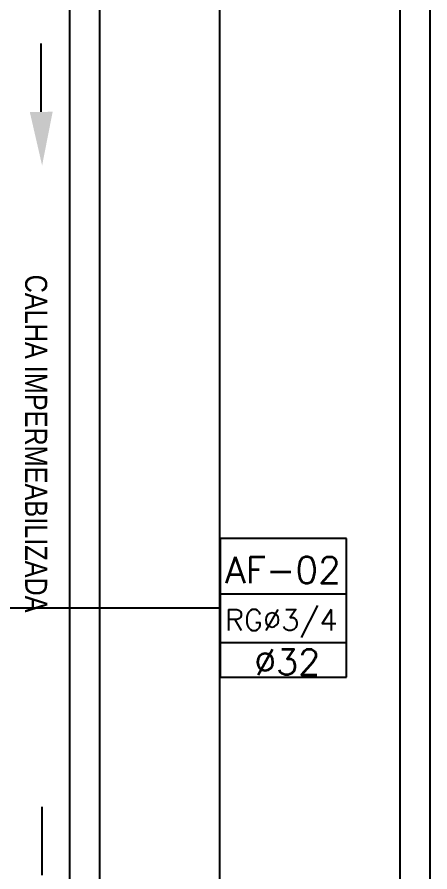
# Model space of a CAD drawing. Header units: millimetres. Extents: x -336 to -33, y -135 to 770.
# Drawn here: x -168.56 to -164.43, y 721.38 to 729.91 of the extents above; entities that cross this region are included whole.
import ezdxf
from ezdxf.enums import TextEntityAlignment as Align

# ---------------------------------------------------------------- set-up
doc = ezdxf.new("R2010")
doc.units = ezdxf.units.MM
doc.header["$LTSCALE"] = 50
doc.header["$MEASUREMENT"] = 0
for name, color, linetype in [('-HIDRO', 8, 'CONTINUOUS'), ('AF', 5, 'CONTINUOUS'), ('E-txt-g', 3, 'CONTINUOUS'), ('Prumadas_L', 1, 'CONTINUOUS'), ('Prumadas_Q', 3, 'CONTINUOUS'), ('Prumadas_T', 2, 'CONTINUOUS'), ('TUBULAÇÃO_ESGOTO', 5, 'CONTINUOUS')]:
    doc.layers.add(name, color=color, linetype=linetype)
doc.layers.add('E-Txt-W', color=7, linetype='CONTINUOUS', lineweight=20)
doc.styles.add('F2', font='swissc.ttf')
doc.styles.add('REG60', font='romans.shx', dxfattribs={"width": 0.8, "height": 0.15})
doc.styles.add('REG80', font='romans.shx', dxfattribs={"width": 0.8, "height": 0.2})
doc.styles.add('ROMANS', font='romans', dxfattribs={"height": 0.1})

# ---------------------------------------------------------------- blocks, each defined once
blk = doc.blocks.new('TXT-AMB75')
at = {"layer": 'E-txt-g', "style": 'REG80', "width": 0.8, "flags": 8}
blk.add_attdef('TXT', text='', height=0.2, dxfattribs=at).set_placement((0.0055, 0.2964), align=Align.CENTER)
at = {"layer": 'E-Txt-W', "style": 'REG60', "width": 0.8, "flags": 8}
blk.add_attdef('TXT', text='', height=0.15, dxfattribs=at).set_placement((0.0055, 0.0271), align=Align.CENTER)

msp = doc.modelspace()

# ---------------------------------------------------------------- linework, layer by layer
at = {"layer": '-HIDRO', "linetype": 'Continuous'}
for p, q in [((-164.4324, 753.5533), (-164.4324, 703.5533)), ((-164.7324, 753.2533), (-164.7324, 703.8533)), ((-166.5324, 748.4511), (-166.5324, 715.3333)), ((-167.7324, 733.4466), (-167.7324, 716.5333)), ((-168.0324, 733.1466), (-168.0324, 716.8333))]:
    msp.add_line(p, q, dxfattribs=at)
at = {"layer": 'AF'}
for p, q in [((-168.3138, 728.9653), (-168.3138, 729.6473)), ((-168.3031, 721.3439), (-168.3031, 722.0259))]:
    msp.add_line(p, q, dxfattribs=at)
at = {"layer": 'Prumadas_L'}
for p, q in [((-165.2667, 724.1477), (-166.5285, 724.1477)), ((-169.1161, 724.0136), (-166.5285, 724.0136)), ((-165.2667, 723.6637), (-166.5285, 723.6637))]:
    msp.add_line(p, q, dxfattribs=at)
at = {"layer": 'Prumadas_Q'}
for p, q in [((-165.2667, 724.7061), (-166.5285, 724.7061)), ((-166.5285, 724.7061), (-166.5285, 723.3211)), ((-165.2667, 723.3211), (-165.2667, 724.7061)), ((-166.5285, 723.3211), (-165.2667, 723.3211))]:
    msp.add_line(p, q, dxfattribs=at)
at = {"layer": 'TUBULAÇÃO_ESGOTO'}
msp.add_solid([(-168.3052, 728.4302), (-168.4278, 728.9635), (-168.1998, 728.9671)], dxfattribs=at)

# ---------------------------------------------------------------- block references
at = {"layer": '-HIDRO'}
ref = msp.add_blockref('TXT-AMB75', (-168.9068, 725.6332), dxfattribs=dict(at, xscale=-1.458, yscale=1.458, zscale=1.458, rotation=270))
ref.add_attrib('TXT', 'CALHA IMPERMEABILIZADA', dxfattribs={"layer": 'E-txt-g', "color": 2, "height": 0.22, "rotation": 270, "style": 'F2'}).set_placement((-168.4746, 725.6532), align=Align.CENTER)

# ---------------------------------------------------------------- texts
at = {"layer": 'Prumadas_T', "style": 'ROMANS'}
for s, height, p in [('AF-02', 0.2646, (-165.9, 724.2583)), ('RG%%C3/4', 0.21168, (-165.9172, 723.7856)), ('%%C32', 0.25613, (-165.8574, 723.3436))]:
    msp.add_text(s, height=height, rotation=360, dxfattribs=at).set_placement(p, align=Align.CENTER)

doc.saveas('drawing.dxf')
